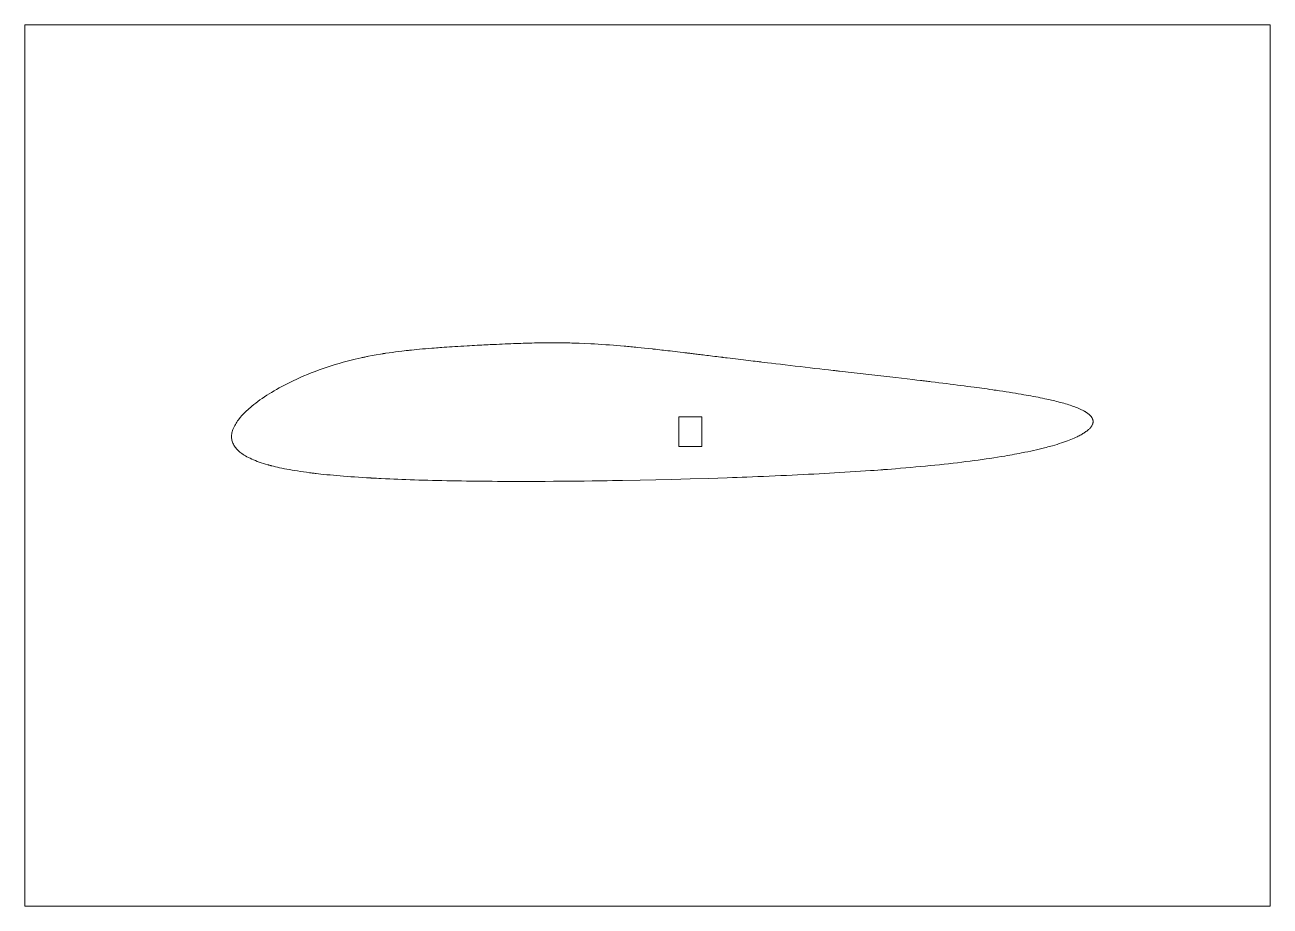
# Paper-space layout 'Sheet' of a CAD drawing. Header units: millimetres. Extents: x 0 to 420, y 0 to 297.
# The model-space entities are those that its viewports show. They can reach past a viewport. Long polylines and large blocks are cut down to what shows.
import ezdxf

# ---------------------------------------------------------------- set-up
doc = ezdxf.new("R2010")
doc.units = ezdxf.units.MM
doc.layers.add('Geometries', color=7, linetype='Continuous')

msp = doc.modelspace()

# ---------------------------------------------------------------- linework, layer by layer
at = {"layer": 'Geometries', "linetype": 'Continuous', "lineweight": 13}
for p, q in [((220.54, 154.93), (220.58, 164.91)), ((220.58, 164.91), (228.34, 164.91)), ((228.34, 164.91), (228.31, 154.93)), ((228.31, 154.93), (220.54, 154.93))]:
    msp.add_line(p, q, dxfattribs=at)
at = {"layer": 'Geometries', "linetype": 'Continuous', "lineweight": 13, "flags": 128}
for points in [[(357.51, 166.71), (357.16, 166.91), (356.78, 167.11), (356.38, 167.31), (355.96, 167.5), (355.52, 167.7), (355.06, 167.89), (354.58, 168.09), (354.11, 168.26), (353.63, 168.44), (353.13, 168.61), (352.62, 168.78), (352.1, 168.95), (351.56, 169.12), (350.99, 169.29), (350.41, 169.46), (349.81, 169.63), (349.2, 169.79), (348.56, 169.96), (347.9, 170.12), (347.38, 170.25), (346.84, 170.38), (346.3, 170.51), (345.78, 170.63), (345.24, 170.75), (344.7, 170.87), (343.99, 171.02), (343.25, 171.17), (342.5, 171.33), (341.73, 171.48), (340.94, 171.63), (340.13, 171.79), (339.35, 171.93), (338.55, 172.08), (337.73, 172.23), (336.9, 172.37), (336.04, 172.52), (335.07, 172.68), (334.08, 172.85), (333.06, 173.01), (332.03, 173.18), (330.97, 173.34), (329.88, 173.51), (328.78, 173.68), (327.66, 173.84), (327.56, 173.86), (327.47, 173.87), (327.37, 173.88), (327.27, 173.9), (327.18, 173.91), (327.08, 173.93), (326.98, 173.94), (326.44, 174.02), (325.46, 174.16), (324.56, 174.29), (323.64, 174.42), (322.8, 174.53), (321.94, 174.65), (321.07, 174.77), (320.18, 174.89), (319.1, 175.03), (317.99, 175.18), (316.86, 175.33), (315.71, 175.48), (314.54, 175.63), (313.34, 175.78), (312.11, 175.93), (310.87, 176.09), (309.6, 176.25), (308.3, 176.41), (306.98, 176.57), (305.64, 176.73), (305.2, 176.78), (304.74, 176.84), (304.29, 176.89), (303.84, 176.95), (303.38, 177), (302.92, 177.05), (302.49, 177.11), (302.09, 177.15), (300.82, 177.3), (299.53, 177.46), (297.62, 177.68), (295.67, 177.91), (293.71, 178.13), (291.71, 178.36), (289.69, 178.59), (287.68, 178.82), (285.68, 179.05), (274.72, 180.3), (274.42, 180.34), (274.12, 180.37), (273.82, 180.41), (273.52, 180.44), (273.22, 180.47), (272.92, 180.51), (272.62, 180.54), (271, 180.73), (269.56, 180.89), (268.14, 181.06), (266.47, 181.25), (264.82, 181.44), (263.19, 181.63), (261.47, 181.83), (259.77, 182.03), (258.1, 182.23), (256.45, 182.42), (254.83, 182.61), (253.34, 182.79), (251.87, 182.96), (250.42, 183.13), (249.47, 183.25), (248.54, 183.36), (248.24, 183.39), (247.95, 183.43), (247.66, 183.46), (247.37, 183.5), (247.12, 183.53), (246.37, 183.62), (245.61, 183.71), (244.82, 183.81), (244.02, 183.9), (243.19, 184), (242.35, 184.11), (241.49, 184.21), (240.6, 184.32), (239.7, 184.43), (238.78, 184.54), (237.84, 184.65), (236.88, 184.77), (236.28, 184.84), (235.67, 184.92), (235.53, 184.94), (235.4, 184.95), (235.26, 184.97), (235.12, 184.99), (234.98, 185), (234.84, 185.02), (234.68, 185.04), (234, 185.12), (233.34, 185.21), (232.69, 185.28), (231.98, 185.37), (231.29, 185.46), (230.63, 185.54), (229.99, 185.61), (229.38, 185.69), (228.78, 185.76), (228.25, 185.83), (227.74, 185.89), (227.24, 185.95), (226.77, 186.01), (226.32, 186.06), (225.87, 186.12), (225.44, 186.17), (225.03, 186.22), (224.65, 186.26), (224.29, 186.31), (223.95, 186.35), (223.72, 186.38), (223.5, 186.4), (223.32, 186.43), (223.29, 186.43), (223.27, 186.43), (223.24, 186.44), (223.21, 186.44), (223.15, 186.45), (222.56, 186.52), (221.98, 186.59), (221.06, 186.7), (220.16, 186.8), (219.28, 186.91), (218.43, 187.01), (217.6, 187.1), (216.86, 187.19), (216.15, 187.27), (215.45, 187.35), (214.78, 187.43), (214.12, 187.5), (213.43, 187.58), (212.75, 187.66), (212.58, 187.68), (212.37, 187.7), (212.16, 187.72), (211.94, 187.74), (211.73, 187.77), (211.52, 187.79), (210.26, 187.93), (209.02, 188.06), (207.81, 188.18), (206.63, 188.3), (206.04, 188.36), (205.46, 188.41), (204.89, 188.47), (204.33, 188.52), (203.77, 188.58), (203.22, 188.63), (202.67, 188.68), (202.08, 188.73), (200.87, 188.83), (199.68, 188.93), (198.51, 189.03), (197.19, 189.13), (195.9, 189.22), (194.62, 189.31), (193.37, 189.38), (192.11, 189.46), (190.86, 189.52), (188.91, 189.62), (186.97, 189.7), (185.04, 189.76), (184.45, 189.78), (183.85, 189.79), (183.25, 189.81), (182.65, 189.82), (182.05, 189.83), (181.45, 189.84), (180.03, 189.85), (178.61, 189.86), (177.89, 189.87), (177.16, 189.86), (176.48, 189.86), (175.81, 189.86), (175.14, 189.85), (174.46, 189.84), (173.77, 189.83), (172.86, 189.82), (171.94, 189.8), (171.01, 189.78), (169.76, 189.75), (169.59, 189.75), (169.43, 189.74), (169.26, 189.74), (169.1, 189.73), (168.94, 189.73), (168.81, 189.72), (168.05, 189.7), (167.27, 189.67), (166.46, 189.65), (165.63, 189.62), (164.75, 189.58), (163.86, 189.55), (162.94, 189.51), (161.99, 189.47), (161.02, 189.43), (160.05, 189.38), (159.05, 189.34), (158.03, 189.29), (156.98, 189.24), (156.27, 189.2), (155.55, 189.16), (154.82, 189.13), (154.07, 189.09), (153.32, 189.05), (152.56, 189.01), (151.68, 188.96), (150.82, 188.91), (149.97, 188.87), (149.13, 188.82), (148.08, 188.76), (147.04, 188.7), (146.03, 188.64), (145.05, 188.58), (144.09, 188.52), (143.18, 188.46), (142.29, 188.4), (141.42, 188.34), (140.58, 188.28), (139.96, 188.24), (139.36, 188.2), (138.78, 188.15), (138.03, 188.1), (137.91, 188.09), (137.76, 188.08), (137.6, 188.06), (137.44, 188.05), (137.27, 188.04), (136.19, 187.95), (135.14, 187.86), (134.1, 187.77), (133.14, 187.69), (132.19, 187.6), (131.26, 187.51), (130.36, 187.42), (130.04, 187.38), (129.7, 187.35), (129.33, 187.31), (128.96, 187.27), (128.6, 187.23), (127.89, 187.15), (127.19, 187.06), (126.06, 186.93), (124.96, 186.79), (123.88, 186.64), (122.81, 186.49), (121.77, 186.34), (121.6, 186.31), (121.42, 186.28), (121.24, 186.26), (121.07, 186.23), (120.89, 186.2), (120.72, 186.17), (119.9, 186.04), (118.45, 185.79), (117.17, 185.56), (115.91, 185.32), (115.6, 185.26), (115.29, 185.19), (114.98, 185.13), (114.67, 185.07), (114.36, 185), (114.05, 184.94), (113.74, 184.87), (113.43, 184.8), (112.4, 184.57), (111.38, 184.34), (110.01, 184), (108.65, 183.65), (107.3, 183.29), (105.96, 182.91), (104.61, 182.51), (103.25, 182.09), (101.9, 181.65), (100.56, 181.19), (99.23, 180.72), (97.91, 180.23), (96.6, 179.72), (95.29, 179.19), (94.07, 178.69), (92.87, 178.16), (91.68, 177.63), (90.51, 177.08), (89.36, 176.52), (88.42, 176.06), (87.51, 175.59), (86.61, 175.11), (85.72, 174.63), (84.86, 174.14), (84.02, 173.65), (83.2, 173.16), (82.39, 172.67), (81.6, 172.16), (80.8, 171.64), (80.03, 171.12), (79.29, 170.6), (78.57, 170.07), (77.87, 169.55), (77.2, 169.02), (76.55, 168.49), (76.07, 168.09), (75.61, 167.69), (75.16, 167.29), (74.74, 166.9), (74.33, 166.5), (73.93, 166.11), (73.49, 165.65), (73.07, 165.19), (72.68, 164.74), (72.31, 164.28), (72.01, 163.89), (71.72, 163.51), (71.46, 163.12), (71.21, 162.74), (70.98, 162.37), (70.77, 161.99), (70.55, 161.55), (70.36, 161.12), (70.19, 160.69), (70.04, 160.27)], [(360.29, 163.28), (360.29, 163.35), (360.29, 163.41), (360.28, 163.48), (360.27, 163.55), (360.27, 163.62), (360.25, 163.68), (360.24, 163.75), (360.23, 163.81), (360.21, 163.87), (360.2, 163.93), (360.18, 164), (360.16, 164.06), (360.14, 164.12), (360.11, 164.19), (360.08, 164.25), (360.05, 164.32), (360.02, 164.39), (359.99, 164.46), (359.95, 164.52), (359.91, 164.59), (359.87, 164.65), (359.83, 164.71), (359.79, 164.77), (359.75, 164.84), (359.71, 164.9), (359.66, 164.96), (359.61, 165.02), (359.56, 165.08), (359.51, 165.14), (359.46, 165.2), (359.41, 165.26), (359.35, 165.32), (359.3, 165.37), (359.24, 165.43), (359.18, 165.49), (359.12, 165.54), (359.06, 165.6), (359, 165.66), (358.93, 165.72), (358.86, 165.78), (358.79, 165.83), (358.72, 165.89), (358.64, 165.95), (358.57, 166.01), (358.5, 166.06), (358.42, 166.12), (358.35, 166.17), (358.27, 166.23), (358.18, 166.29), (358.09, 166.35), (358, 166.41), (357.91, 166.47), (357.81, 166.53), (357.71, 166.59), (357.61, 166.65), (357.51, 166.71)], [(70.04, 160.27), (69.93, 159.89), (69.85, 159.51), (69.78, 159.14), (69.74, 158.78), (69.71, 158.41), (69.71, 158.06), (69.73, 157.7), (69.78, 157.35), (69.84, 157.01), (69.93, 156.67), (70.03, 156.33), (70.16, 156), (70.31, 155.68), (70.48, 155.35), (70.68, 155.04), (70.89, 154.72), (71.13, 154.42), (71.38, 154.11), (71.66, 153.81), (71.96, 153.52), (72.25, 153.26), (72.55, 153), (72.88, 152.75), (73.22, 152.5), (73.57, 152.25), (73.95, 152.01), (74.41, 151.73), (74.9, 151.45), (75.41, 151.18), (75.94, 150.92), (76.51, 150.65), (77.11, 150.39), (77.73, 150.14), (78.37, 149.89), (79.04, 149.65), (79.72, 149.41), (80.43, 149.19), (81.16, 148.96), (81.91, 148.75), (82.11, 148.69), (82.31, 148.64), (82.5, 148.58), (82.7, 148.53), (82.91, 148.48), (83.11, 148.42), (83.32, 148.37), (83.89, 148.23), (84.48, 148.08), (85.2, 147.92), (85.93, 147.76), (86.69, 147.6), (87.52, 147.43), (88.37, 147.27), (89.24, 147.11), (90.14, 146.95), (91.05, 146.8), (91.99, 146.65), (92.95, 146.5), (93.93, 146.36), (94.93, 146.22), (95.96, 146.08), (96.28, 146.04), (96.61, 146), (96.94, 145.96), (97.28, 145.92), (97.61, 145.88), (97.92, 145.84), (98.2, 145.81), (98.98, 145.72), (99.77, 145.63), (100.81, 145.52), (101.87, 145.41), (102.95, 145.31), (104.05, 145.2), (105.17, 145.1), (106.31, 145), (107.47, 144.91), (108.66, 144.82), (109.92, 144.72), (111.21, 144.63), (112.51, 144.54), (113.84, 144.46), (115.2, 144.37), (116.58, 144.29), (116.63, 144.29), (116.69, 144.29), (116.75, 144.28), (116.8, 144.28), (116.86, 144.28), (116.92, 144.27), (117.19, 144.26), (117.68, 144.23), (118.55, 144.18), (119.34, 144.14), (120.14, 144.1), (121.59, 144.03), (123.06, 143.97), (124.39, 143.91), (125.75, 143.85), (127.12, 143.8), (128.52, 143.75), (129.96, 143.7), (131.43, 143.65), (132.91, 143.6), (134.42, 143.56), (135.95, 143.52), (137.5, 143.48), (139.07, 143.44), (140.66, 143.4), (142.27, 143.37), (143.91, 143.34), (145.56, 143.31), (147.24, 143.29), (148.93, 143.26), (150.65, 143.24), (152.15, 143.22), (153.66, 143.21), (154.41, 143.2), (154.51, 143.2), (154.61, 143.2), (154.71, 143.2), (154.81, 143.19), (154.91, 143.19), (155, 143.19), (155.86, 143.19), (157.61, 143.17), (159.37, 143.16), (162, 143.15), (164.65, 143.14), (167.32, 143.14), (170.02, 143.14), (172.75, 143.14), (175.5, 143.15), (178.27, 143.17), (180.84, 143.18), (183.42, 143.2), (186.03, 143.23), (188.66, 143.26), (191.3, 143.29), (193.97, 143.33), (194.19, 143.33), (194.42, 143.33), (194.64, 143.34), (194.86, 143.34), (195.08, 143.34), (195.3, 143.35), (196.35, 143.36), (198.22, 143.39), (201.55, 143.45), (207.48, 143.56), (212.78, 143.68), (218.06, 143.81), (224.34, 143.98), (230.6, 144.17), (236.86, 144.37), (238.7, 144.44), (239.51, 144.47), (239.62, 144.47), (239.73, 144.47), (239.85, 144.48), (239.96, 144.48), (240.07, 144.49), (240.19, 144.49), (240.3, 144.49), (241.91, 144.55), (243.51, 144.61), (245.39, 144.69), (247.26, 144.76), (249.12, 144.83), (251.08, 144.92), (253.03, 145), (254.96, 145.08), (256.86, 145.17), (258.75, 145.26), (260.62, 145.35), (262.47, 145.44), (264.3, 145.53), (266.11, 145.62), (267.9, 145.72), (269.64, 145.81), (271.36, 145.91), (273.06, 146.01), (274.74, 146.1), (276.54, 146.21), (278.32, 146.32), (280.07, 146.43), (281.8, 146.55), (283.51, 146.66), (285.2, 146.78), (286.43, 146.87), (287.65, 146.95), (288.71, 147.03), (288.92, 147.05), (289.16, 147.07), (289.41, 147.08), (289.65, 147.1), (290.98, 147.2), (292.29, 147.31), (293.6, 147.41), (295.35, 147.55), (297.09, 147.7), (298.8, 147.85), (300.48, 148), (302.15, 148.15), (303.76, 148.3), (305.35, 148.46), (306.92, 148.62), (308.47, 148.78), (310.02, 148.94), (311.55, 149.11), (313.06, 149.28), (314.54, 149.45), (316, 149.63), (317.42, 149.8), (318.81, 149.98), (320.18, 150.16), (321.53, 150.34), (322.88, 150.52), (324.21, 150.71), (325.52, 150.91), (326.8, 151.1), (328.06, 151.3), (329.3, 151.5), (330.52, 151.7), (331.36, 151.84), (332.19, 151.99), (333.01, 152.13), (333.82, 152.28), (334.62, 152.43), (335.4, 152.58), (336.18, 152.73), (337.22, 152.94), (338.25, 153.15), (339.25, 153.36), (340.23, 153.58), (341.19, 153.8), (342.12, 154.02), (343.04, 154.24), (343.94, 154.46), (344.49, 154.6), (345.03, 154.75), (345.55, 154.89), (346.06, 155.03), (346.56, 155.17), (347.36, 155.4), (348.13, 155.63), (348.88, 155.87), (349.61, 156.1), (350.32, 156.34), (351, 156.58), (351.66, 156.82), (352.25, 157.05), (352.82, 157.27), (353.37, 157.5), (353.9, 157.72), (354.41, 157.95), (354.9, 158.18)], [(354.9, 158.18), (355.26, 158.36), (355.61, 158.53), (355.94, 158.71), (356.26, 158.88), (356.57, 159.06), (356.86, 159.23), (357.14, 159.4), (357.4, 159.57), (357.66, 159.74), (357.9, 159.91), (358.14, 160.09), (358.36, 160.26), (358.57, 160.43), (358.77, 160.6), (358.95, 160.77), (359.13, 160.95), (359.27, 161.1), (359.4, 161.25), (359.53, 161.4), (359.65, 161.56), (359.75, 161.71), (359.85, 161.86), (359.95, 162.04), (360.04, 162.21), (360.11, 162.39), (360.17, 162.56), (360.21, 162.71), (360.25, 162.85), (360.27, 162.99), (360.28, 163.14), (360.29, 163.28)]]:
    msp.add_lwpolyline(points, dxfattribs=at)

psp = doc.layouts.new('Sheet')

# ---------------------------------------------------------------- viewports
at = {"layer": '0'}
psp.add_viewport(center=(210, 148.5), size=(420, 297), view_center_point=(210, 148.5), view_height=297, dxfattribs=at)

doc.saveas('drawing.dxf')
